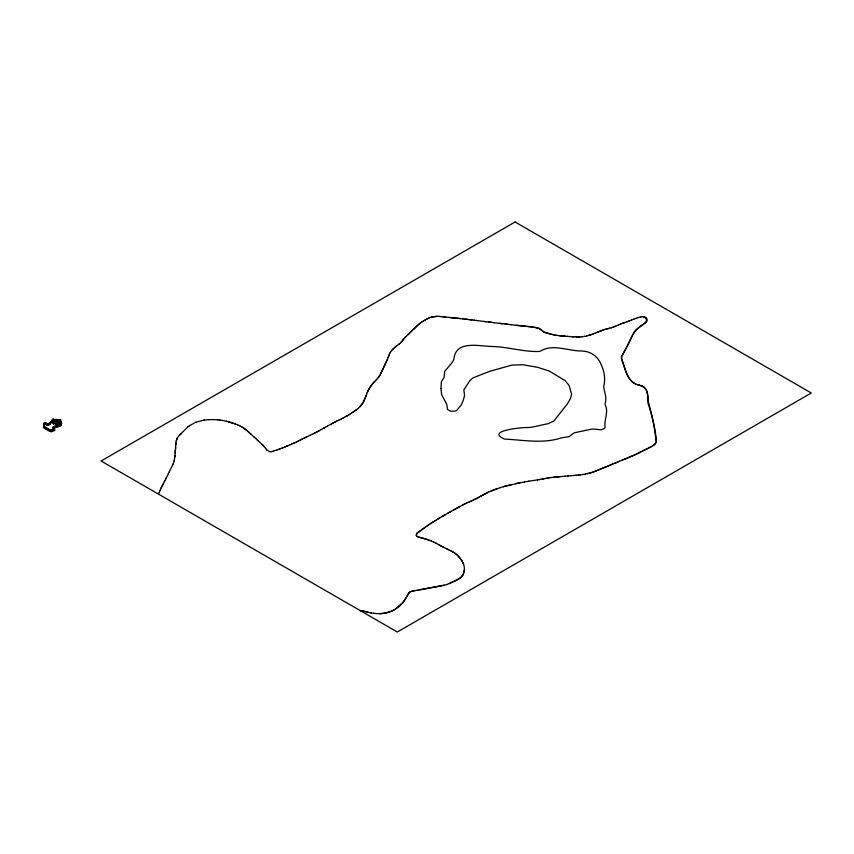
<?xml version="1.0" encoding="UTF-8"?>
<svg xmlns="http://www.w3.org/2000/svg" width="854" height="854" viewBox="0 0 854 854"><rect width="100%" height="100%" fill="white"/><g stroke="black" fill="none" stroke-linecap="round" stroke-linejoin="round"><path stroke-width="1.28" d="M43.81 425.356L43.81 425.335A1.815 1.046 0 0 1 43.992 424.897L45.369 424.417L46.831 425.185A2.722 1.569 0 0 1 47.023 425.367L47.482 425.538M43.81 424.096L43.81 424.075A1.815 1.046 0 0 1 43.992 423.637L45.369 423.157L46.831 423.926A2.722 1.569 0 0 1 47.023 424.107L47.482 424.289M174.878 457.039L176.009 442.062L177.301 438.123M175.871 444.539L175.935 443.109M416.165 535.148L416.752 533.643M53.514 421.897L53.514 421.876A2.562 1.484 0 0 0 53.524 422.239M53.514 423.157L53.514 423.21A2.562 1.484 0 0 0 53.524 423.499A2.466 1.42 0 0 0 53.695 423.819M43.8 425.495L43.789 425.612A3.106 1.793 0 0 1 43.693 426.114L50.14 429.893M175.123 453.036L175.646 447.368M464.491 569.949L463.412 574.294A26.047 15.041 0 0 1 460.242 577.998L449.279 583.656M174.942 455.748L174.163 460.818M43.8 424.235L43.789 424.406A3.106 1.793 0 0 1 43.693 424.854L43.437 425.356M59.534 423.061L59.524 423.082A2.018 1.164 0 0 0 59.492 423.328L59.524 423.531M59.534 424.321L59.534 424.289A2.018 1.164 0 0 0 59.492 424.587L59.47 421.502A3.01 1.74 0 0 0 59.139 420.798M176.18 441.038L176.821 439.063M174.205 460.818L173.362 463.274M407.102 596.017L408.81 592.815M388.218 357.356L389.381 354.261M388.901 355.574L382.87 369.238M51.582 420.873L51.571 420.905A4.772 2.754 0 0 1 51.464 421.15L51.432 421.225M51.592 422.111L51.571 422.154A4.772 2.754 0 0 1 51.464 422.41L51.304 422.73A2.274 1.313 0 0 1 51.144 422.976A3.01 1.74 0 0 0 50.781 423.499A2.487 1.43 0 0 1 50.386 424.118M159.89 490.495L159.282 492.502M366.078 395.818L362.822 403.291L358.36 408.319M50.77 422.292L50.781 422.239A3.01 1.74 0 0 1 51.101 421.727L51.133 421.716A2.274 1.313 0 0 0 51.304 421.47L51.347 421.385M366.686 394.046L363.719 401.497L360.057 406.728M159.933 490.516L168.377 473.756M158.919 493.249L159.239 492.48M387.769 359.064L380.564 373.838M366.558 394.068L368.213 390.598A82.294 47.514 0 0 1 373.806 382.453L374.692 381.482M380.276 374.511L382.624 369.846M172.839 464.491L173.415 463.284M406.621 596.839L403.44 601.889L396.662 607.984M367.263 392.328L368.085 390.62A82.251 47.493 0 0 1 373.668 382.485L375.632 380.521M172.882 464.501L169.241 471.899M168.323 473.746L169.284 471.91M389.243 354.293L390.011 352.99M165.569 479.286L166.487 477.439M43.479 426.466L49.457 429.914M380.414 374.479L377.361 378.632M161.096 487.805L163.018 484.154M164.31 481.72L164.939 480.503M402.949 340.02L401.988 341.344M52.297 429.53L52.873 429.658M389.872 353.033L390.769 351.773M402.672 340.468L400.569 342.86M379.849 375.568L378.365 377.617M626.206 348.09C630.53 339.049 633.999 329.441 643.542 324.008M402.8 340.063L404.326 338.28M625.79 348.987L621.797 356.246A23.859 13.771 0 0 0 621.947 359.833C625.502 368.373 626.644 379.656 635.92 384.076M58.093 422.623L57.987 422.943A1.58 0.918 0 0 1 58.179 423.093M632.889 334.16C629.964 341.963 625.747 348.998 621.563 356.289A23.848 13.771 0 0 0 621.712 359.865C625.534 369.312 627.124 383.083 639.262 385.09M390.63 351.816L391.666 350.588M57.698 423.136L58.104 425.356M403.109 339.614L404.721 337.864M57.794 424.267L57.634 421.46A1.729 1.003 0 0 0 57.282 421.3L57.592 424.491M633.465 333.188C635.451 327.37 653.054 322.225 643.873 316.813M52.073 420.285L52.094 420.264A4.291 2.477 0 0 1 52.243 420.093L52.564 419.794M52.073 421.545L52.094 421.524A4.291 2.477 0 0 1 52.243 421.353L52.564 421.054M391.527 350.631L393.769 348.336M181.123 433.565L187.699 427.053M181.176 433.554L179.927 434.803M376.433 379.592L377.489 378.6M180.877 433.875L179.319 435.423A24.691 14.251 0 0 0 177.248 438.123M404.582 337.906L405.543 337.042M375.493 380.553L376.571 379.571M392.53 349.489L394.975 347.268M404.988 337.501L409.984 332.729M415.813 327.061L416.688 326.292M415.962 327.007L413.219 329.559M406.493 336.006L411.105 331.662M416.538 326.335L417.425 325.566M415.225 327.733L412.087 330.637M401.465 342.08L398.839 344.237M410.955 331.704L412.236 330.583M417.275 325.62L418.962 324.168M418.033 324.904L419.784 323.485M395.744 608.753C402.608 605.176 405.714 597.928 409.589 592.249M394.836 347.3L396.256 346.212M458.683 579.023L460.071 577.944A26.036 15.03 0 0 0 463.242 574.24L464.33 569.896A41.28 23.837 0 0 0 463.487 564.035L462.889 562.583M51.902 420.446L51.934 420.424A1.889 1.089 0 0 0 51.56 420.851M51.902 421.705L51.934 421.684A1.889 1.089 0 0 0 51.56 422.111M399.864 343.522L397.003 345.571M419.634 323.538L420.638 322.823M358.488 408.308L352.606 412.386M644.204 323.506C649.072 321.947 647.428 316.087 642.571 316.61M187.645 427.053L189.46 425.719M396.117 346.254L397.153 345.539M652.669 445.852L653.897 444.923A14.497 8.369 0 0 0 656.16 441.742C654.74 429.199 652.755 416.069 648.207 404.102C647.289 398.156 649.008 389.467 642.454 386.414M420.349 530.793L417.766 532.693A8.476 4.9 0 0 0 416.976 533.387L416.314 535.554M421.502 529.811L428.292 525.199M420.488 322.876L421.556 322.193M425.602 527.046L417.617 532.65A8.476 4.889 0 0 0 416.827 533.355M395.882 608.827L393.63 610.108M356.513 409.813L351.325 413.229M49.692 423.21L49.852 423.136A3.95 2.284 0 0 0 50.29 422.879L49.948 422.655M426.786 526.085L429.658 524.281M429.509 524.249L435.23 520.652M430.886 523.331L439.564 518.015M421.406 322.236L422.506 321.563M189.407 425.719L195.854 422.239M350.033 414.062L351.453 413.219M60.847 419.709L60.88 419.688A1.921 1.11 0 0 0 60.645 419.88A2.327 1.345 0 0 0 60.356 420.307L60.388 420.307A1.975 1.142 0 0 1 60.25 420.574L60.239 420.595A1.43 0.822 0 0 0 60.1 421.065M60.847 420.969L60.88 420.947A1.921 1.11 0 0 0 60.645 421.139A2.327 1.345 0 0 0 60.356 421.556L60.346 421.566A1.217 0.705 0 0 0 60.613 421.887M53.332 426.819L52.692 427.438M348.71 414.884L350.151 414.051M422.356 321.616L424.502 320.367M436.49 519.723L445.286 514.727M348.827 414.873L345.987 416.474M394.868 609.532L391.207 611.25M479.799 496.697L488.424 492.075L497.284 488.637M423.338 321.008L425.538 319.791M53.759 427.897L53.973 427.705M347.482 415.674L344.482 417.296M442.255 516.339L451.04 511.461M457.317 580.09L446.663 584.531M48.977 423.189L49.511 423.306M49.511 424.566L48.699 424.598M327.477 426.114L323.324 428.388M447.998 513.062L459.772 506.614M53.855 427.769L52.692 428.697M54.058 427.662L54.176 427.587A3.405 1.964 0 0 1 54.464 427.448L54.592 427.395A3.715 2.146 0 0 0 54.934 427.224L54.987 427.192A3.672 2.114 0 0 1 56.364 426.722L56.994 426.616M325.459 427.246L321.296 429.519M327.37 426.114L333.615 422.73M478.934 497.177L488.605 492.096M54.25 426.712L54.176 426.338A3.405 1.964 0 0 1 54.464 426.189L54.592 426.135A3.715 2.146 0 0 0 54.934 425.965L54.966 425.943A3.672 2.114 0 0 1 56.364 425.473M453.773 509.806L464 504.351M321.403 429.519L319.247 430.64A157.958 91.197 0 0 1 313.567 433.576M331.437 423.851L338.301 420.381M425.377 319.844L426.594 319.225M299.573 440.418L300.394 440.034M478.037 497.658L479.105 497.209M300.288 440.034L301.11 439.65M299.669 440.418L296.605 441.902M473.522 499.974L477.311 498.149M651.453 446.727L642.272 451.051M60.815 424.321L60.751 424.353A3.854 2.22 0 0 1 60.463 424.491L59.428 424.918M60.815 425.58L60.751 425.612A3.854 2.22 0 0 1 60.463 425.751L60.196 425.858M426.434 319.279L427.662 318.67M301.014 439.65L301.846 439.266M462.548 504.992L466.668 503.081M478.219 497.679L474.418 499.505M409.44 592.185L410.507 591.769M641.29 451.681L636.326 454.189A76.977 44.44 0 0 1 632.814 455.801L623.826 459.548M342.945 418.086L344.6 417.286M427.502 318.713L428.74 318.115M301.74 439.276L302.583 438.903M335.035 421.94L336.604 421.161M48.849 424.918L48.219 425.228A4.11 2.37 0 0 1 47.856 425.377L47.824 425.399M341.365 418.866L343.062 418.076M298.217 441.176L291.577 444.101M311.731 434.472L313.674 433.576A158.022 91.229 0 0 0 319.353 430.64M49.692 424.47L49.852 424.385A3.95 2.284 0 0 0 50.29 424.139L49.906 423.936A3.074 1.772 0 0 1 49.607 424.118M302.487 438.903L309.991 435.359M339.785 419.634L341.483 418.855M338.184 420.392L339.892 419.624M304.323 438.006L306.17 437.12M309.885 435.359L311.838 434.472M48.689 423.744L48.219 423.968A4.11 2.37 0 0 1 47.856 424.128L47.824 424.139M648.837 447.902L654.153 444.923A14.507 8.38 0 0 0 656.406 441.742C655.605 428.281 651.485 414.798 648.399 401.786C647.844 395.445 648.005 386.552 639.924 385.357M465.152 503.679L468.045 502.472M428.591 318.168L429.882 317.592M648.261 448.286L636.081 454.189A76.945 44.429 0 0 1 632.579 455.801L626.815 458.192M472.038 500.647L473.404 500.038M473.575 500.06L469.262 501.842M59.225 425.004L59.257 424.993A1.921 1.11 0 0 1 58.478 425.185L57.709 425.249A2.562 1.484 0 0 0 57.303 425.303L57.303 425.303M293.36 443.375L295.025 442.639M60.004 419.688L60.036 419.677A2.082 1.196 0 0 1 59.695 419.805A2.936 1.687 0 0 0 59.268 419.944L59.161 419.987M60.004 420.947L60.036 420.937A2.082 1.196 0 0 1 59.695 421.065A2.936 1.687 0 0 0 59.268 421.193L59.161 421.236M467.875 502.451L470.821 501.277M392.594 610.77L387.065 612.585A20.24 11.678 0 0 1 379.208 613.61M289.89 444.827L291.673 444.112M598.238 470.031L593.466 471.952A25.012 14.443 0 0 1 589.495 473.223L587.36 473.714M616.855 325.62L618.851 324.819M284.788 446.973L289.986 444.838M594.395 471.579L601.344 468.771M59.865 424.737L60.623 424.79M60.036 425.932L59.428 426.178M288.289 445.553L283.058 447.677M617.09 325.566L613.289 327.071M624.626 459.11L607.674 466.135M624.861 459.11L625.907 458.683M60.004 424.684L60.655 424.78M612.51 464.138L610.087 465.142M617.325 462.142L619.417 461.277M613.941 463.647L616.353 462.654M621.733 460.413L622.779 459.986M60.068 424.662L59.983 421.481M596.797 332.516L603.362 329.932M598.28 331.95L594.854 333.295M618.616 324.862L620.634 324.082M55.713 423.595L55.788 424.822M599.305 331.469L604.717 329.495M609.115 465.654L602.209 468.323M59.193 421.225L59.268 421.203A1.825 1.057 0 0 1 58.328 421.428A3.138 1.815 0 0 1 57.325 421.257L56.748 421.011M598.932 469.636L606.81 466.583M491.221 490.858L500.38 487.613M615.318 326.313L611.421 327.733M281.873 448.136L283.154 447.677M620.399 324.125L624.744 322.545M592.889 334.042L595.078 333.241M280.678 448.596L281.969 448.147M52.916 430.597L54.336 430.042L53.973 428.003M593.69 471.974L585.171 474.13M410.358 591.705L414.137 590.787M626.783 321.755L629.302 320.869M195.79 422.25L204.095 420.083M279.461 449.044L280.774 448.596M631.33 320.079L633.849 319.193M627.017 321.712L622.224 323.431M629.056 320.923L631.576 320.036M429.733 317.645L431.099 317.154M633.615 319.247L636.145 318.371M635.899 318.414L638.429 317.539M278.244 449.482L279.557 449.044M638.194 317.592L640.735 316.727M593.103 333.999L588.78 335.408M277.016 449.909L278.329 449.482M277.102 449.919L273.323 451.211A4.548 2.626 0 0 1 272.18 451.488L271.23 451.617M53.759 429.146L52.916 429.348M390.022 611.816L387.204 612.66A20.24 11.689 0 0 1 379.336 613.674L376.518 613.546M591.085 334.715L586.613 335.974M500.198 487.591L511.738 484.538M611.645 327.68L607.397 328.801M446.834 584.595L419.816 589.804M55.884 421.214L56.503 421.15M55.745 421.257L55.553 421.3A4.27 2.466 0 0 0 55.04 421.481L55.04 422.73A4.27 2.466 0 0 1 55.51 422.57L55.67 422.527M430.939 317.208L436.65 316.279M604.493 329.537L606.126 329.1M503.38 486.631L520.161 482.756M54.272 420.488L54.485 420.456A3.96 2.284 0 0 1 55.243 420.456M54.272 421.748L54.485 421.716A3.96 2.284 0 0 1 55.243 421.716M640.5 316.781L641.076 316.642M411.436 591.31L416.079 590.477M444.133 585.385L417.873 590.114M59.033 423.808L58.745 425.132L58.552 423.595M58.83 424.79L59.278 423.52L58.574 424.844M609.692 328.267L605.902 329.142M584.349 336.444L586.837 335.932M515.731 483.599L524.463 481.976M432.22 316.845L438.23 316.3M542.418 478.998L545.93 478.368M544.276 478.688L540.763 479.318M56.364 425.463L56.994 425.356M57.271 426.573L57.303 426.562A2.562 1.484 0 0 1 57.709 426.509L58.478 426.434A1.921 1.11 0 0 0 59.246 426.274M56.62 425.73L57.079 425.655M545.727 478.357L549.293 477.802M539.087 479.617L540.966 479.34M524.26 481.955L528.797 481.24M547.393 478.059L551.001 477.578M415.93 590.413L418.022 590.178M57.079 426.915L56.62 426.979A3.16 1.825 0 0 0 55.948 427.139M528.605 481.218L533.184 480.556M537.401 479.884L539.29 479.638M640.831 316.685L641.461 316.578M582.94 474.472L585.396 474.141M581.98 336.796L584.574 336.401M532.981 480.535L537.593 479.905M583.154 474.493L578.339 475.016M57.613 423.915L56.77 423.926M57.613 425.175L56.77 425.185M204.042 420.093L208.654 419.645M550.798 477.557L559.541 476.713M580.869 474.781L576.012 475.24M553.627 477.247L562.412 476.457M57.752 425.548L58.392 425.484M57.752 426.797L58.392 426.744M578.5 337.084L579.546 336.988M57.389 420.531L57.474 420.531A6.64 3.832 0 0 1 58.606 420.638M57.389 421.791L57.474 421.791A6.64 3.832 0 0 1 58.606 421.897M573.674 475.454L576.226 475.262M579.471 337.02L582.193 336.754M570.814 475.71L573.899 475.475M562.199 476.447L565.284 476.212M567.942 475.956L571.027 475.721M565.07 476.201L568.156 475.966M569.565 336.561L579.685 336.978M641.215 316.631L642.347 316.535M54.475 420.157L54.677 420.157A4.099 2.37 0 0 1 55.03 420.157M54.475 421.417L54.677 421.417A4.099 2.37 0 0 1 55.03 421.406M270.355 451.649L271.316 451.617M208.589 419.656L213.468 419.592M641.642 316.599L643.713 316.674M57.229 425.473L57.485 422.687M578.724 337.042L576.162 336.946M213.404 419.592L217.845 419.837M57.645 420.243L57.88 420.253A7.003 4.046 0 0 1 58.435 420.307L58.702 420.339M57.688 421.492L57.88 421.513A7.003 4.046 0 0 1 58.435 421.566L58.702 421.598M571.764 336.689L573.963 336.818M567.366 336.423L569.778 336.519M56.503 422.399L55.926 422.452L55.852 420.221M269.554 451.595L270.44 451.649M567.579 336.38L565.167 336.262A90.535 52.275 0 0 1 558.751 335.633M56.663 419.741L57.346 419.976M438.07 316.354L439.874 316.439M373.785 613.311L376.646 613.62M532.437 326.965L510.735 324.691M53.834 419.421L55.691 419.634M445.735 317.122L448.905 317.368M444.229 316.973L445.895 317.069M448.745 317.41L460.733 318.606M442.724 316.813L444.39 316.919M450.25 317.571L462.943 318.841M441.219 316.653L442.884 316.759M533.996 327.135L516.104 325.31M217.781 419.848L220.012 420.072M462.772 318.894L467.351 319.332M439.714 316.492L441.379 316.599M464.971 319.14L471.942 319.876M55.713 419.335L56.3 419.41M510.916 324.637L505.173 324.05M54.485 420.744L55.094 420.819M508.141 324.317L499.611 323.388M502.579 323.677L494.05 322.727M469.38 319.642L474.333 320.175M491.456 322.342L483.716 321.446M488.499 322.043L494.231 322.673M474.162 320.229L476.724 320.474M486.289 321.702L476.553 320.528M556.733 335.366L558.964 335.579A90.577 52.297 0 0 0 565.369 336.209M219.948 420.083L222.168 420.381M533.803 327.178L539.386 328.491L543.56 331.715A9.693 5.594 0 0 0 544.788 332.355L550.958 334.256M556.947 335.323L552.73 334.715M371.031 612.894L373.913 613.375M554.929 335.024L544.585 332.409A9.693 5.594 0 0 1 543.357 331.758L539.184 328.534L535.287 327.402M222.104 420.392L226.449 421.214M56.78 422.442L56.876 420.371M361.295 610.695L362.128 610.898M362 610.823L362.833 611.026M360.601 610.557L361.423 610.759M359.897 610.418L360.719 610.631M362.704 610.952L363.526 611.165M269.64 451.595L266.64 449.866M371.159 612.969L365.448 611.592M363.398 611.101L364.904 611.485M364.092 611.25L368.384 612.393M226.374 421.214L237.625 424.79M639.721 385.207L637.255 384.652M639.475 385.229L642.293 386.2M419.346 537.305L417.531 536.632M418.289 536.963L420.381 537.582A54.581 31.513 0 0 1 428.783 540.048M431.398 541.052L428.633 540.006A54.56 31.502 0 0 0 420.232 537.54M431.238 541.009L433.917 542.141M237.551 424.79L239.75 425.751M433.757 542.098L436.341 543.304M443.034 547.04L447.208 549.058M441.699 546.379L443.194 547.083M447.048 549.015L448.542 549.72M448.382 549.677L449.866 550.382M449.706 550.339L451.19 551.054M451.029 551.001L453.773 552.442M239.675 425.762L241.757 426.797M53.717 427.47L53.813 427.523A2.786 1.612 0 0 0 53.3 427.288L53.3 428.548A2.786 1.612 0 0 1 53.717 428.729L53.813 428.783M436.18 543.261L440.931 545.909A11.315 6.533 0 0 0 441.86 546.432M53.514 427.769L53.546 427.779A2.487 1.441 0 0 0 52.82 427.47M53.514 429.028L53.546 429.039A2.487 1.441 0 0 0 52.82 428.729M50.108 431.131L44.088 427.651M452.332 551.673L454.936 553.2M43.276 427.598L49.457 431.174M416.923 536.28L417.681 536.675M438.529 544.521L440.771 545.866M241.682 426.808L246.987 430.48M50.365 430.032L52.019 429.925A1.836 1.057 0 0 0 52.286 429.605M50.365 431.281L52.019 431.185A1.836 1.057 0 0 0 52.286 430.864M57.858 421.598L57.987 421.684A1.58 0.918 0 0 1 58.179 421.844M57.805 422.815L57.688 422.751A1.729 1.003 0 0 0 57.282 422.549M243.561 427.939L249.475 432.743M454.776 553.146L456.004 553.99M416.464 535.906L417.072 536.323M455.844 553.947L456.986 554.812M255.592 438.39L258.335 440.76M256.851 439.511L263.544 445.863M46.917 423.445L46.895 423.435A1.921 1.11 0 0 0 43.671 423.21M46.917 424.705L46.895 424.694A1.921 1.11 0 0 0 43.671 424.47M254.343 437.259L255.677 438.39M248.151 431.612L250.713 433.875M254.428 437.259L250.638 433.875M456.815 554.769L457.883 555.666M457.723 555.612L460.263 558.302M262.242 444.571L264.697 447.176M458.555 556.488L462.292 561.185M264.612 447.176L265.765 448.51M265.679 448.51L266.726 449.866M461.192 559.69L463.658 564.088M60.335 421.545L60.292 421.46A1.964 1.132 0 0 1 60.218 421.268L60.218 421.268M60.218 422.506L60.218 422.527A1.964 1.132 0 0 0 60.292 422.709L60.346 422.826A1.217 0.705 0 0 0 60.613 423.146M61.061 423.595L61.082 423.755A2.829 1.633 0 0 0 61.146 424.043A3.469 1.996 0 0 1 61.221 424.278L61.285 424.63M61.285 423.392L61.232 423.061A3.469 1.996 0 0 0 61.157 422.805L61.146 422.783A2.829 1.633 0 0 1 61.082 422.549L61.061 422.335M61.595 422.484L61.595 423.733M60.933 421.609L60.933 422.869M59.556 424.224L59.556 422.741A3.01 1.74 0 0 0 59.139 422.047M59.097 420.414L59.097 421.673M58.915 420.691L58.915 421.951M58.435 423.616L58.435 424.876M58.253 423.733L58.253 424.993M57.773 422.196L57.773 423.456M57.762 423.872L57.762 425.132M57.698 419.752L57.698 421.011M57.186 420.616L57.047 422.826M57.218 423.029L57.218 424.289M56.834 421.513L56.834 422.762M56.695 423.146L56.695 424.395M56.674 423.435L56.674 424.694M56.129 421.47L56.129 422.73M55.649 420.211L55.649 421.46M55.563 420.499L55.563 421.759M55.04 421.833L55.04 423.093M54.848 422.122L54.869 423.605M54.517 421.801L54.517 423.061M54.357 422.047L54.368 423.552M53.738 423.926L53.749 421.257A1.687 0.971 0 0 0 54.015 420.808L54.015 422.068A1.687 0.971 0 0 1 53.749 422.516M53.503 420.787L53.524 423.05M53.311 421.097L53.311 422.346M53.226 422.666L53.226 423.958M53.119 421.492L53.012 423.04M52.767 429.669L52.767 430.928M50.258 430.373L50.258 431.633M47.44 423.936L47.44 425.185M47.386 428.719L47.386 429.978M45.529 427.651L45.529 428.9M55.542 424.566A1.527 0.875 0 0 1 56.076 424.459L56.076 423.2A1.527 0.875 0 0 0 55.542 423.306M52.372 420.68A1.569 0.907 0 0 1 53.332 420.296M50.365 423.253A3.235 1.868 0 0 1 50.61 422.901M57.186 419.517A1.281 0.737 0 0 1 57.57 419.677M52.372 419.431A1.569 0.907 0 0 1 53.332 419.036M50.365 421.993A3.235 1.868 0 0 1 50.61 421.641M49.874 422.709A3.074 1.772 0 0 1 49.607 422.858M55.948 425.89A3.16 1.825 0 0 1 56.631 425.74M54.795 430.277A2.06 1.196 0 0 1 53.45 430.896M54.485 428.954A2.06 1.196 0 0 1 54.805 429.231M54.795 429.018A2.06 1.196 0 0 1 53.45 429.637M54.485 427.694A2.06 1.196 0 0 1 54.805 427.971M52.009 431.654A1.324 0.758 0 0 1 51.304 431.793M52.009 430.395A1.324 0.758 0 0 1 51.304 430.544M53.578 422.538A2.466 1.42 0 0 1 53.418 422.207M55.83 421.769A2.765 1.601 0 0 1 56.642 421.897M55.83 420.51A2.765 1.601 0 0 1 56.642 420.638M61.477 424.972A1.473 0.843 0 0 1 61.2 425.548M60.933 423.178A1.26 0.726 0 0 1 61.04 423.52M60.1 422.324A1.43 0.822 0 0 1 60.218 421.855L60.25 421.833A1.975 1.142 0 0 0 60.388 421.609M52.489 421.001A1.719 0.993 0 0 1 53.556 420.499M61.477 423.723A1.473 0.843 0 0 1 61.2 424.289M60.933 421.919A1.26 0.726 0 0 1 61.04 422.26M59.204 420.029A1.825 1.057 0 0 1 58.328 420.168M58.318 420.104A3.138 1.815 0 0 1 57.325 420.008M52.489 419.741A1.719 0.993 0 0 1 53.556 419.239M50.792 422.314A2.487 1.43 0 0 1 50.386 422.869M273.419 451.222A4.548 2.626 0 0 1 272.266 451.499M228.488 421.737A53.855 31.096 0 0 1 235.33 423.904M440.942 388.485L441.657 394.676L446.834 404.572L447.549 409.504L450.656 411.265L455.449 410.966A4.58 2.637 0 0 0 457.018 410.037L461.203 405.02L463.242 400.291L464.555 395.68L463.861 389.894L469.999 380.457L473.063 377.852L489.865 371.255L511.973 365.096L522.926 364.754L537.433 367.273L549.175 370.988L565.07 380.606L569.031 385.346L571.668 394.238L570.365 398.701L567.59 403.558L554.022 420.841L548.417 423.616L531.231 427.32A15.073 8.7 0 0 1 528.466 427.491C522.146 427.235 485.168 430.779 504.404 439.041C522.392 439.981 541.639 443.653 559.124 438.582A12.137 7.003 0 0 1 561.943 437.771L569.18 436.661L573.365 433.33A6.672 3.854 0 0 1 575.831 432.487L591.374 429.167A11.86 6.843 0 0 1 595.046 429.167L600.96 429.84L604.024 428.719A6.917 3.992 0 0 0 605.102 427.331C603.821 419.752 609.03 412.066 605.144 404.807A18.788 10.846 0 0 1 605.39 402.725C606.852 397.313 604.312 391.922 603.661 386.584C605.603 379.389 604.472 371.757 601.259 364.829C598.099 356.31 590.392 351.154 581.521 350.983C568.572 351.09 553.157 343.778 541.255 350.642A6.074 3.501 0 0 1 539.696 351.442C524.11 352.147 508.472 346.97 492.662 346.5C479.67 346.382 455.748 339.796 453.954 358.926A44.28 25.567 0 0 1 451.371 363.537L444.72 371.276L444.091 377.372L441.401 381.706L440.942 388.485M515.079 221.987L101.092 461L397.313 632.013L811.3 393L515.079 221.987"/></g></svg>
